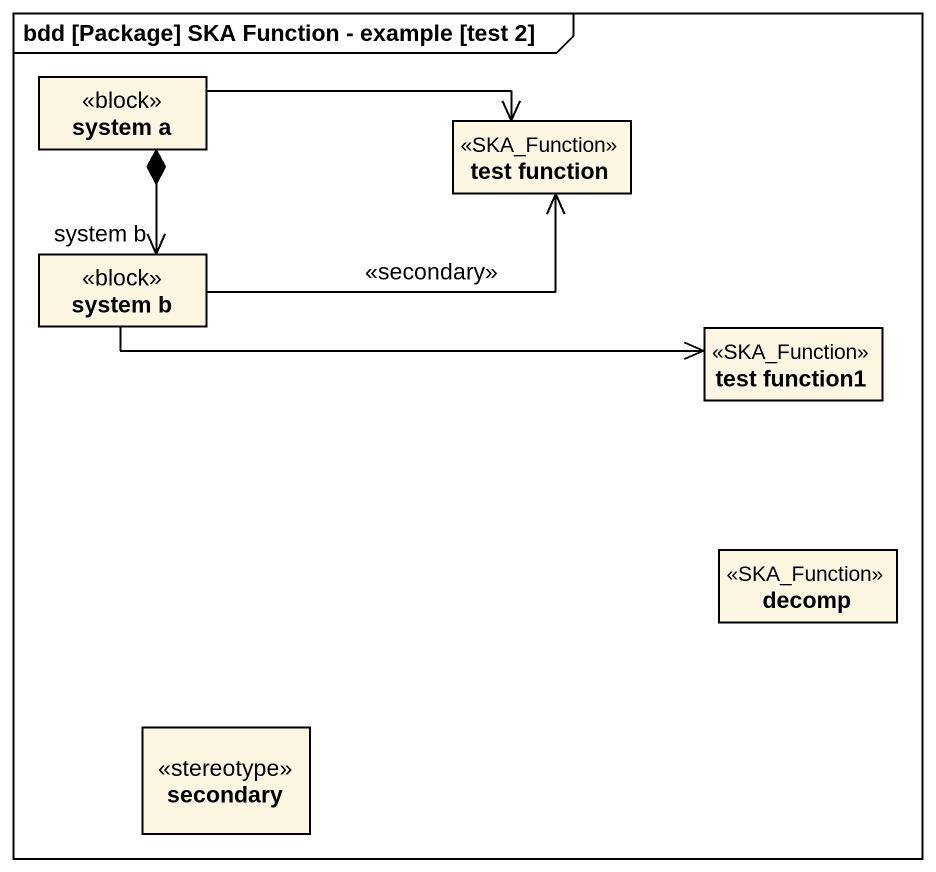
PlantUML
@startuml
mainframe bdd [Package] SKA Function - example [test 2]
hide circle
hide empty members
class "system a" as system_a <<block>>
class "test function" as test_function <<SKA_Function>>
class "system b" as system_b <<block>>
class "test function1" as test_function1 <<SKA_Function>>
class decomp <<SKA_Function>>
class secondary <<stereotype>>
system_a -right-> test_function
system_a *--> "system b" system_b
system_b -right-> test_function : <<secondary>>
system_b -right-> test_function1
@enduml
